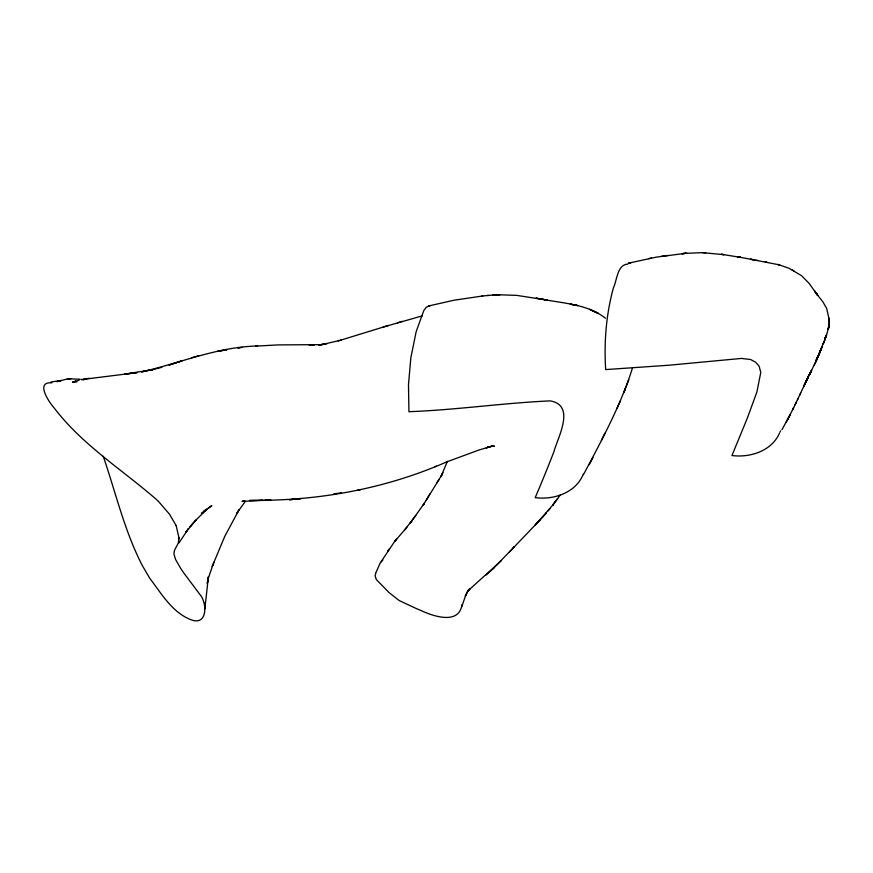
<?xml version="1.0" encoding="UTF-8"?>
<svg xmlns="http://www.w3.org/2000/svg" width="873" height="873" viewBox="0 0 873 873"><rect width="100%" height="100%" fill="white"/><g stroke="black" fill="none" stroke-linecap="round" stroke-linejoin="round"><path stroke-width="1.31" d="M178.943 538.892L178.332 543.05L174.48 550.339L173.902 553.875L175.571 559.473L180.689 568.41A99.708 30.599 47.3 0 0 184.105 573.408L201.608 596.761A13.892 4.943 44.8 0 0 202.187 597.907C207.108 607.815 205.984 626.116 190.238 619.448C171.85 611.962 161.33 593.367 149.774 578.308L142.364 565.628C124.468 531.057 115.825 492.841 103.221 456.241M204.948 607.837L205.199 602.774L204.849 608.95L208.407 576.747L207.261 583.611L207.905 579.661M462.003 604.64C459.012 625.45 432.528 616.022 420.153 610.14A79.716 53.864 33.6 0 1 414.26 607.619L399.125 600.493L389.02 592.56L376.285 579.486L375.128 575.831L375.663 573.255M828.357 329.11L829.328 324.101L829.077 318.318L829.295 321.864M828.608 327.67L829.35 322.65L828.422 328.586M632.368 368.33C620.627 405.541 601.748 440.298 583.437 474.661M828.815 326.982L826.251 335.952L826.622 334.948M207.97 579.323L212.892 564.82L224.743 536.404L239.071 509.745L236.987 513.04M461.697 606.888L465.942 594.578L465.374 596.052L468.572 589.886L466.106 594.175M817.041 357.624L816.026 360.735L816.386 359.687M826.36 335.636L818.896 354.296L821.449 348.305L819.561 352.867L820.456 350.728M628.833 379.668L624.042 392.075M447.423 461.26L440.996 476.549M818.023 356.741L819.31 353.347L817.543 357.799L821.351 348.545L820.904 349.637M623.769 392.763L625.406 388.627M818.983 354.405L820.249 351.175L815.251 362.939M807.689 377.736L807.252 378.806L808.529 375.674M212.892 564.82L212.226 566.435L214.038 562.114M375.674 573.245L379.995 563.412L382.854 559.986M817.739 357.33L816.582 359.916L818.536 355.475M806.848 379.908L805.473 382.821L807.296 378.882L804.044 385.801L807.798 377.889L797.409 399.932M780.08 431.873L780.538 430.858M816.19 360.909L815.72 361.924L817.161 358.781L809.598 374.364L811.574 370.479L810.591 372.433M601.421 440.516L604.847 433.259M620.517 400.652L617.069 408.127M441.618 475.392L442.917 472.609M799.723 395.098L800.65 393.134M814.313 364.958L814.782 363.954M805.004 383.825L803.531 386.794L808.322 376.918L806.925 379.81M779.622 432.877C771.896 450.97 750.234 457.91 731.945 455.531L747.441 417.872L756.913 391.933L760.776 372.422L759.117 366.224L755.625 362.208L750.627 359.534L741.559 358.421L668.783 365.23L605.676 369.595C604.018 343.296 605.971 316.648 612.551 291.08A62.834 14.732 89.5 0 1 613.37 287.959C617.047 280.451 617.222 264.454 627.818 264.137M797.867 398.983L795.063 404.799M796.482 401.896L793.153 408.64L793.666 407.658M808.365 376.863L807.405 378.806L811.072 371.483M442.436 473.646L440.898 476.56M792.422 410.146L793.382 408.204L789.508 415.908L790.021 414.926M466.913 592.56L469.292 589.275L468.299 590.497L470.012 588.653L467.993 590.803L501.451 560.542M583.284 474.214C575.776 492.765 553.798 500.153 535.193 497.632C541.707 482.463 547.938 467.186 553.875 451.788C558.087 436.664 575.907 405.312 550.143 400.882C503.11 402.977 456.143 409.983 408.924 411.696L408.488 384.535L410.856 357.734L416.148 331.729L423.787 310.57L426.22 307.361L428.719 305.954L454.08 300.203L482.802 295.98M809.369 374.855L810.57 372.476M810.111 373.273L810.602 372.356L809.053 375.248L811.574 370.479M786.224 422.183L789.727 415.483L781.913 429.756M589.286 464.665L593.018 457.539M787.206 420.317L788.745 417.414M787.73 419.335L788.221 418.396M426.057 500.556L429.865 493.998M381.075 561.732L394.454 541.751L406.894 527.216M179.02 542.853L188.524 528.558L185.807 532.203L195.89 520.144L206.552 509.516L204.424 511.382M441.301 475.85L423.154 505.118L424.42 503.175L409.819 523.669L412.143 520.515M388.147 550.71L387.819 551.223L389.38 548.844M436.62 483.184L439.097 479.397M237.292 512.538L245.346 501.397M555.315 501.713L552.805 505.031L560.335 494.893M415.766 515.539L404.69 529.9M552.805 505.031L557.749 498.505M396.648 538.957L394.825 541.304L395.753 540.114M542.711 517.122L536.153 524.029L553.067 504.703M548.179 510.847L549.946 508.643M543.028 516.74L546.4 512.964L545.549 513.913M534.996 525.251L513.182 547.993M509.406 552.031L514.404 546.694L493.19 568.607M540.125 519.784L534.909 525.35L539.438 520.646M202.361 513.313L205.1 510.781M486.086 575.089L493.889 568.039M201.325 513.226L211.833 505.609L206.377 509.69M203.627 511.316L206.148 509.417L205.504 509.887M243.403 501.146L244.615 500.589L241.985 501.418L263.242 500.305L249.482 500.48L271.307 500.338M270.925 500.404L264.563 500.316C327.004 499.389 389.74 487.014 447.02 461.773M435.038 466.651L436.304 466.138M446.267 462.079L478.797 450.064L492.339 446.048L486.272 447.849L491.881 446.201L494.544 446.245L491.619 446.092M388.441 325.465L338.211 340.928M321.537 344.639L277.909 344.911L255.844 346.123L257.644 345.992C217.377 346.821 180.154 363.135 141.502 371.92L152.71 369.628L124.632 374.168L137.236 372.585L81.331 379.624M383.16 327.069L422.346 315.851M198.88 355.606L191.493 357.766M397.411 322.792L402.224 321.384M341.321 340.055L322.759 344.42L327.026 343.689M79.148 380.192L72.655 382.188L76.922 381.916M152.011 369.89L161.931 367.26M629.957 262.86L656.256 257.142L685.392 253.345L681.9 253.683L683.81 253.486M628.287 263.275L631.506 262.489M628.658 263.155L630.328 262.773M651.52 258.015L648.672 258.583M357.494 490.244L360.538 489.72M83.59 379.144L89.33 378.271M51.005 381.981L61.296 380.508L56.778 381.621L68.159 378.773L80.032 379.22M661.036 256.411L667.987 255.418M333.672 493.9L341.288 492.83M242.127 347.378L237.871 347.912L240.031 347.65M323.294 344.322L318.569 344.9L325.542 344.148L319.573 344.77M487.33 295.521L494.173 294.987M481.689 296.089L488.487 295.412M683.483 253.519L685.392 253.345M686.964 253.225L685.054 253.366L702.296 252.646L723.979 254.665L721.284 254.294L722.451 254.447M498.614 294.768L516.554 295.358L547.207 300.094L536 298.151L542.34 299.188L540.944 298.959C562.867 303.509 587.147 303.804 605.48 318.263M428.719 305.954L429.953 305.91M309.184 345.151L314.073 345.141L312.13 345.141M705.7 252.766L702.296 252.646M722.789 254.49L740.817 257.404L737.98 256.902M754.905 259.979L750.507 259.237L779.622 264.901L778.116 264.464M756.4 260.252L758.244 260.536M752.919 259.641L737.74 256.869L739.038 257.099M83.775 379.951L81.353 379.34M739.278 257.131L740.577 257.36M765.283 261.747L766.658 261.998M487.505 446.583L489.273 446.932M51.867 382.843C34.964 381.403 49.03 402.169 53.962 407.691C81.898 444.553 121.642 469.347 156.18 499.258A58.076 20.636 44.9 0 1 159.312 502.379L169.449 514.142L176.171 525.622M778.41 264.552L789.181 268.338L801.589 275.715L809.195 283.474L817.052 294.528L815.229 292.019L816.157 293.295M791.887 269.735L793.906 270.826M817.75 295.434L816.32 293.546L822.977 301.938L826.72 308.562L829.143 319.573M816.692 294.037L817.586 295.238L814.487 290.72M176.171 525.633L178.921 537.561M828.957 318.339L829.23 321.766L829.099 319.202M829.077 318.427L829.274 321.504L829.219 320.718M178.889 537.539A38.183 13.564 44.9 0 1 178.921 538.87M828.892 326.175L828.182 328.914L828.892 326.175M826.185 335.363L824.581 340.405L826.185 335.363M821.231 348.545L820.293 351.175L821.231 348.545M823.654 342.783L823.239 343.886L824.003 341.856L823.654 342.783M821.842 347.334L821.406 348.425L822.235 346.363L821.842 347.334M826.316 335.319L825.214 337.775L826.316 335.319M818.066 356.544L816.746 359.37L818.066 356.544M806.39 380.857L805.943 381.817L806.434 380.814M191.962 524.542L190.041 526.692L195.89 520.144L191.962 524.542M75.7 381.185L73.146 382.068L75.7 381.185M181.89 360.844L169.231 365.023L181.89 360.844M221.753 350.597L217.792 351.241L226.904 349.778L221.753 350.597M69.294 378.729L67.363 378.969L70.986 378.587L69.294 378.729M295.074 499.214L300.825 498.581L289.247 499.76L295.074 499.214M499.858 294.692L492.972 295.063L499.858 294.692M576.289 305.288L570.276 304.175L577.762 305.583L576.289 305.288M598.027 313.254L589.712 309.369L598.027 313.254"/></g></svg>
